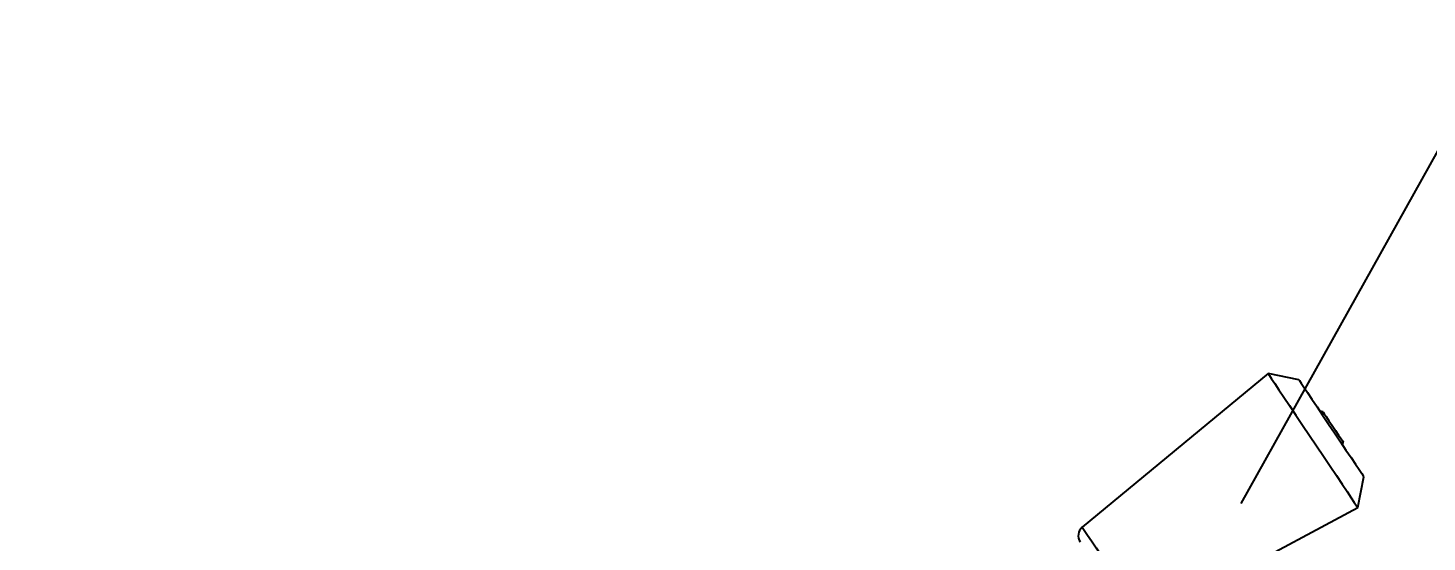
# Model space of a CAD drawing. Extents: x -14.2 to 52.3, y 3.7 to 90.9.
# Drawn here: x 28.4806 to 28.7326, y 38.5836 to 38.6761 of the extents above; entities that cross this region are included whole.
import ezdxf

# ---------------------------------------------------------------- set-up
doc = ezdxf.new("R2010")
doc.units = 0
doc.linetypes.add('limpo_PINI-PSG-PE-0102-LAZ-R00$0$DASHED2', pattern=[0.375, 0.25, -0.125])
doc.layers.add('limpo_PINI-PSG-PE-0102-LAZ-R00$0$PA_EQUI', color=1, linetype='Continuous')
doc.layers.add('XR_ARQT', color=7, linetype='Continuous')
doc.layers.add('limpo_PINI-PSG-PE-0102-LAZ-R00$0$PA_VIEW', color=1, linetype='Continuous', plot=False)
doc.styles.add('limpo_PINI-PSG-PE-0102-LAZ-R00$0$COTA', font='romans.shx', dxfattribs={"width": 1.25})

# ---------------------------------------------------------------- blocks, each defined once
blk = doc.blocks.new('limpo_PINI-PSG-PE-0102-LAZ-R00$0$A$C74B64764')
at = {"color": 251, "linetype": 'limpo_PINI-PSG-PE-0102-LAZ-R00$0$DASHED2'}
blk.add_arc((0, 0), 0.96433, 264.80472, 48.79405, dxfattribs=at)
blk = doc.blocks.new('limpo_PINI-PSG-PE-0102-LAZ-R00$0$EQUIP TRANSF DW')
at = {"linetype": 'Continuous', "lineweight": 25}
for p, q in [((0.34836, -0.22145), (0.31249, -0.24591)), ((0.33113, -0.26812), (0.36145, -0.23705)), ((0.31249, -0.24591), (0.312, -0.25154)), ((0.3164, -0.25679), (0.31635, -0.25734)), ((0.32054, -0.26234), (0.3211, -0.26239)), ((0.3255, -0.26763), (0.33113, -0.26812))]:
    blk.add_line(p, q, dxfattribs=at)
at = {"linetype": 'Continuous', "lineweight": 25, "flags": 128}
for points in [[(0.36145, -0.23705), (0.36144, -0.23704), (0.3613, -0.23687), (0.36092, -0.23642), (0.36033, -0.23571), (0.35954, -0.23477), (0.35858, -0.23363), (0.35749, -0.23233), (0.3563, -0.23092), (0.35507, -0.22945), (0.35383, -0.22797), (0.35263, -0.22653), (0.35151, -0.2252), (0.35051, -0.22401), (0.34967, -0.22301), (0.34902, -0.22224), (0.34859, -0.22172), (0.34838, -0.22147), (0.34836, -0.22145)], [(0.31386, -0.24754), (0.3132, -0.24675), (0.31275, -0.24621), (0.31252, -0.24594), (0.31249, -0.24591)], [(0.33113, -0.26812), (0.3311, -0.26809), (0.33087, -0.26781), (0.33042, -0.26727), (0.32975, -0.26648), (0.32889, -0.26546), (0.32786, -0.26422), (0.32667, -0.26281), (0.32537, -0.26126), (0.32398, -0.2596), (0.32254, -0.25788), (0.32107, -0.25613), (0.31963, -0.25441), (0.31824, -0.25276), (0.31693, -0.2512), (0.31575, -0.24979), (0.31472, -0.24856), (0.31386, -0.24754)], [(0.31299, -0.25272), (0.31244, -0.25207), (0.31211, -0.25167), (0.312, -0.25154)], [(0.3255, -0.26763), (0.3255, -0.26763), (0.32537, -0.26748), (0.32503, -0.26707), (0.32447, -0.2664), (0.32371, -0.2655), (0.32278, -0.2644), (0.32172, -0.26313), (0.32056, -0.26175), (0.31933, -0.26028), (0.31809, -0.2588), (0.31686, -0.25734), (0.31571, -0.25596), (0.31465, -0.2547), (0.31373, -0.25361), (0.31299, -0.25272)], [(0.31989, -0.26156), (0.31932, -0.26088), (0.31865, -0.26008), (0.31796, -0.25926), (0.31732, -0.2585), (0.31681, -0.25789), (0.31647, -0.25749), (0.31635, -0.25734), (0.31635, -0.25734)], [(0.32054, -0.26234), (0.32052, -0.26231), (0.3203, -0.26205), (0.31989, -0.26156)]]:
    blk.add_lwpolyline(points, dxfattribs=at)
at = {"linetype": 'Continuous', "lineweight": 25}
blk.add_arc((0.36001, -0.23565), 0.002, 315.7106, 40, dxfattribs=at)
at = {"layer": 'limpo_PINI-PSG-PE-0102-LAZ-R00$0$PA_VIEW', "color": 1}
blk.add_lwpolyline([(0.33343, -0.2444), (0.30011, -0.32276)], dxfattribs=at)
blk.add_blockref('limpo_PINI-PSG-PE-0102-LAZ-R00$0$A$C74B64764', (0.61576, -0.17929))
at = {"layer": 'limpo_PINI-PSG-PE-0102-LAZ-R00$0$PA_VIEW', "color": 1, "insert": (0.02039, -0.31253), "char_height": 0.03, "width": 0.4275162, "attachment_point": 1, "style": 'limpo_PINI-PSG-PE-0102-LAZ-R00$0$COTA'}
blk.add_mtext('ALAVANCA ACIONAMENTO INTERNO', dxfattribs=at)
blk = doc.blocks.new('limpo_PINI-PSG-PE-0102-LAZ-R00')
at = {"layer": 'limpo_PINI-PSG-PE-0102-LAZ-R00$0$PA_EQUI', "rotation": 173.8297352049988}
blk.add_blockref('limpo_PINI-PSG-PE-0102-LAZ-R00$0$EQUIP TRANSF DW', (29.04616, 38.29472, 0), dxfattribs=at)

msp = doc.modelspace()

# ---------------------------------------------------------------- block references
at = {"layer": 'XR_ARQT'}
msp.add_blockref('limpo_PINI-PSG-PE-0102-LAZ-R00', (-0.04177, 0.01702), dxfattribs=at)

doc.saveas('drawing.dxf')
